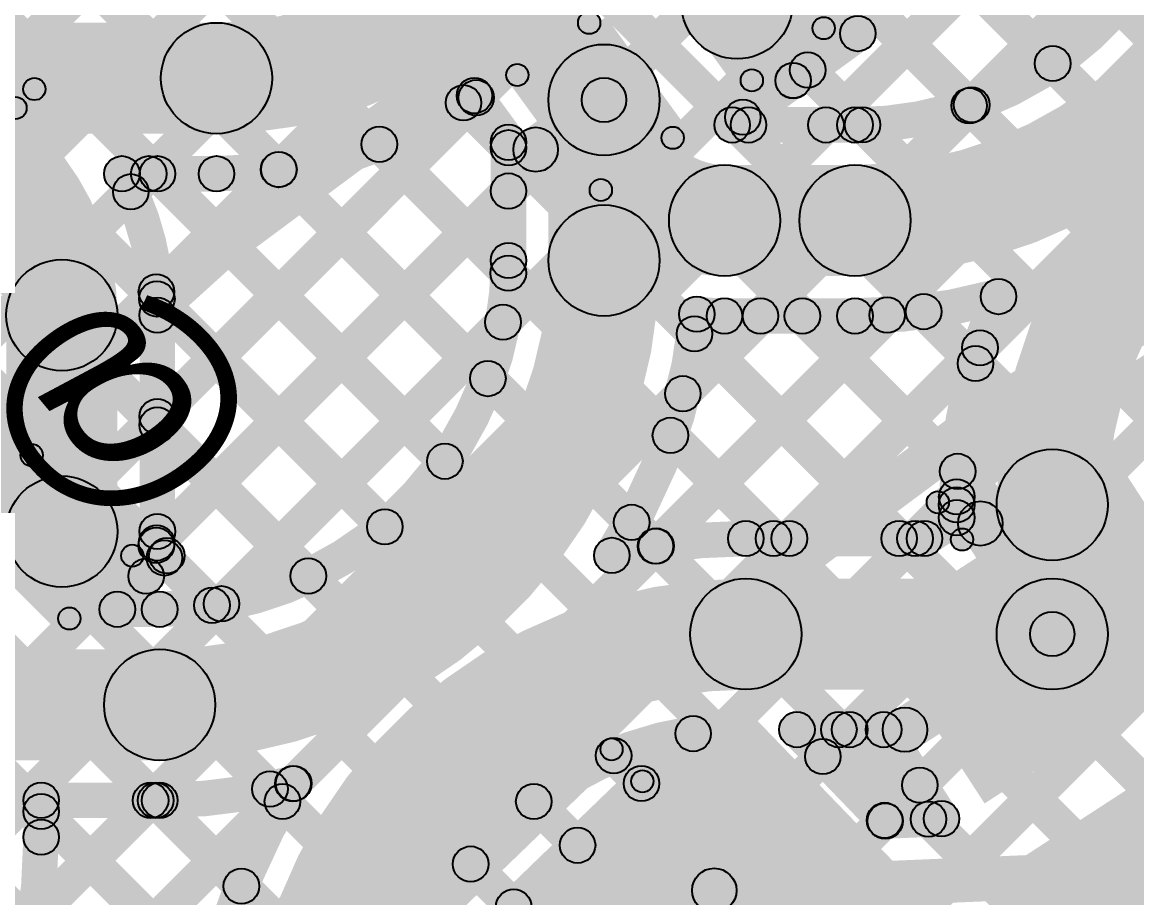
# Model space of a CAD drawing. Header units: millimetres. Extents: x -2.17 to 2.17, y -2.17 to 2.17.
# Drawn here: x -0.8749 to -0.6241, y 0.864 to 1.061 of the extents above; entities that cross this region are included whole.
import ezdxf

# ---------------------------------------------------------------- set-up
doc = ezdxf.new("R2010")
doc.units = ezdxf.units.MM
doc.header["$MEASUREMENT"] = 0
for name, color, linetype in [('BottomLayer', 5, 'Continuous'), ('Mechanical2', 216, 'Continuous'), ('TopLayer', 1, 'Continuous'), ('TopOverlay', 2, 'Continuous'), ('TopPaste', 8, 'Continuous'), ('TopSolder', 216, 'Continuous')]:
    doc.layers.add(name, color=color, linetype=linetype)

# ---------------------------------------------------------------- blocks, each defined once
blk = doc.blocks.new('WS2812B_M____170')
at = {"layer": 'TopOverlay'}
h = blk.add_hatch(color=2, dxfattribs=at)
edge = h.paths.add_edge_path()
edge.add_arc((-0.091, 0.061), 0.0025, 0, 360)
h = blk.add_hatch(color=2, dxfattribs=at)
edge = h.paths.add_edge_path()
edge.add_arc((-0.085, 0.061), 0.0025, 0, 360)
at = {"layer": 'TopSolder'}
blk.add_hatch(color=216, dxfattribs=at).paths.add_polyline_path([(-0.09809, 0.05479), (-0.03104, 0.05479), (-0.03104, 0.00742), (-0.09809, 0.00742)])
at = {"layer": 'TopOverlay', "const_width": 0.005}
blk.add_lwpolyline([(-0.085, 0.061, 1), (-0.091, 0.061, 1)], format="xyb", close=True, dxfattribs=at)
at = {"layer": 'TopOverlay'}
for centre in [(-0.091, 0.061), (-0.085, 0.061)]:
    blk.add_circle(centre, 0.0025, dxfattribs=at)
blk = doc.blocks.new('WS2812B_M____209')
at = {"layer": 'TopLayer'}
for points in [[(0.03504, 0.05079), (0.09409, 0.05079), (0.09409, 0.01142), (0.03504, 0.01142)], [(0.03504, -0.01142), (0.09409, -0.01142), (0.09409, -0.05079), (0.03504, -0.05079)]]:
    blk.add_hatch(color=1, dxfattribs=at).paths.add_polyline_path(points)
at = {"layer": 'TopOverlay'}
h = blk.add_hatch(color=2, dxfattribs=at)
edge = h.paths.add_edge_path()
edge.add_arc((0.07, -0.06), 0.0025, 0, 360)
for points in [[(0.0725, -0.07), (0.0675, -0.07), (0.0675, -0.06), (0.0725, -0.06)], [(0.07, -0.0675), (0.07, -0.0725), (-0.07, -0.0725), (-0.07, -0.0675)]]:
    blk.add_hatch(color=2, dxfattribs=at).paths.add_polyline_path(points)
h = blk.add_hatch(color=2, dxfattribs=at)
edge = h.paths.add_edge_path()
edge.add_arc((0.07, -0.07), 0.0025, 0, 360)
h = blk.add_hatch(color=2, dxfattribs=at)
edge = h.paths.add_edge_path()
edge.add_arc((0.07, -0.07), 0.0025, 0, 360)
at = {"layer": 'TopPaste'}
for points in [[(0.03504, 0.05079), (0.09409, 0.05079), (0.09409, 0.01142), (0.03504, 0.01142)], [(0.03504, -0.01142), (0.09409, -0.01142), (0.09409, -0.05079), (0.03504, -0.05079)]]:
    blk.add_hatch(color=8, dxfattribs=at).paths.add_polyline_path(points)
at = {"layer": 'TopSolder'}
for points in [[(0.03104, 0.05479), (0.09809, 0.05479), (0.09809, 0.00742), (0.03104, 0.00742)], [(0.03104, -0.00742), (0.09809, -0.00742), (0.09809, -0.05479), (0.03104, -0.05479)]]:
    blk.add_hatch(color=216, dxfattribs=at).paths.add_polyline_path(points)
at = {"layer": 'TopOverlay'}
for centre in [(0.07, -0.06), (0.07, -0.07), (0.07, -0.07)]:
    blk.add_circle(centre, 0.0025, dxfattribs=at)
blk = doc.blocks.new('WS2812B_M____210')
at = {"layer": 'TopLayer'}
blk.add_hatch(color=1, dxfattribs=at).paths.add_polyline_path([(-0.09409, -0.01142), (-0.03504, -0.01142), (-0.03504, -0.05079), (-0.09409, -0.05079)])
at = {"layer": 'TopOverlay'}
h = blk.add_hatch(color=2, dxfattribs=at)
edge = h.paths.add_edge_path()
edge.add_arc((-0.07, -0.06), 0.0025, 0, 360)
for points in [[(-0.0675, -0.07), (-0.0725, -0.07), (-0.0725, -0.06), (-0.0675, -0.06)], [(0.07, -0.0675), (0.07, -0.0725), (-0.07, -0.0725), (-0.07, -0.0675)]]:
    blk.add_hatch(color=2, dxfattribs=at).paths.add_polyline_path(points)
h = blk.add_hatch(color=2, dxfattribs=at)
edge = h.paths.add_edge_path()
edge.add_arc((-0.07, -0.07), 0.0025, 0, 360)
h = blk.add_hatch(color=2, dxfattribs=at)
edge = h.paths.add_edge_path()
edge.add_arc((-0.07, -0.07), 0.0025, 0, 360)
at = {"layer": 'TopPaste'}
blk.add_hatch(color=8, dxfattribs=at).paths.add_polyline_path([(-0.09409, -0.01142), (-0.03504, -0.01142), (-0.03504, -0.05079), (-0.09409, -0.05079)])
at = {"layer": 'TopSolder'}
blk.add_hatch(color=216, dxfattribs=at).paths.add_polyline_path([(-0.09809, -0.00742), (-0.03104, -0.00742), (-0.03104, -0.05479), (-0.09809, -0.05479)])
at = {"layer": 'TopOverlay'}
for centre in [(-0.07, -0.06), (-0.07, -0.07), (-0.07, -0.07)]:
    blk.add_circle(centre, 0.0025, dxfattribs=at)
blk = doc.blocks.new('C__0402_345')
at = {"layer": 'TopLayer'}
for points in [[(-0.0275, -0.0125), (-0.0275, 0.0125), (-0.0095, 0.0125), (-0.0095, -0.0125)], [(0.0095, -0.0125), (0.0095, 0.0125), (0.0275, 0.0125), (0.0275, -0.0125)]]:
    blk.add_hatch(color=1, dxfattribs=at).paths.add_polyline_path(points)
at = {"layer": 'TopOverlay'}
h = blk.add_hatch(color=2, dxfattribs=at)
edge = h.paths.add_edge_path()
edge.add_arc((-0.031, 0.016), 0.0025, 0, 360)
h = blk.add_hatch(color=2, dxfattribs=at)
edge = h.paths.add_edge_path()
edge.add_arc((-0.031, 0.016), 0.0025, 0, 360)
for points in [[(-0.031, 0.0135), (-0.031, 0.0185), (-0.011, 0.0185), (-0.011, 0.0135)], [(0.011, 0.0135), (0.011, 0.0185), (0.031, 0.0185), (0.031, 0.0135)], [(-0.0335, 0.016), (-0.0285, 0.016), (-0.0285, -0.016), (-0.0335, -0.016)], [(0.0285, 0.016), (0.0335, 0.016), (0.0335, -0.016), (0.0285, -0.016)], [(-0.031, -0.0185), (-0.031, -0.0135), (-0.011, -0.0135), (-0.011, -0.0185)], [(0.011, -0.0185), (0.011, -0.0135), (0.031, -0.0135), (0.031, -0.0185)]]:
    blk.add_hatch(color=2, dxfattribs=at).paths.add_polyline_path(points)
h = blk.add_hatch(color=2, dxfattribs=at)
edge = h.paths.add_edge_path()
edge.add_arc((-0.011, 0.016), 0.0025, 0, 360)
h = blk.add_hatch(color=2, dxfattribs=at)
edge = h.paths.add_edge_path()
edge.add_arc((0.011, 0.016), 0.0025, 0, 360)
h = blk.add_hatch(color=2, dxfattribs=at)
edge = h.paths.add_edge_path()
edge.add_arc((0.031, 0.016), 0.0025, 0, 360)
h = blk.add_hatch(color=2, dxfattribs=at)
edge = h.paths.add_edge_path()
edge.add_arc((0.031, 0.016), 0.0025, 0, 360)
h = blk.add_hatch(color=2, dxfattribs=at)
edge = h.paths.add_edge_path()
edge.add_arc((-0.031, -0.016), 0.0025, 0, 360)
h = blk.add_hatch(color=2, dxfattribs=at)
edge = h.paths.add_edge_path()
edge.add_arc((-0.031, -0.016), 0.0025, 0, 360)
h = blk.add_hatch(color=2, dxfattribs=at)
edge = h.paths.add_edge_path()
edge.add_arc((-0.011, -0.016), 0.0025, 0, 360)
h = blk.add_hatch(color=2, dxfattribs=at)
edge = h.paths.add_edge_path()
edge.add_arc((0.011, -0.016), 0.0025, 0, 360)
h = blk.add_hatch(color=2, dxfattribs=at)
edge = h.paths.add_edge_path()
edge.add_arc((0.031, -0.016), 0.0025, 0, 360)
h = blk.add_hatch(color=2, dxfattribs=at)
edge = h.paths.add_edge_path()
edge.add_arc((0.031, -0.016), 0.0025, 0, 360)
at = {"layer": 'TopPaste'}
for points in [[(-0.0275, -0.0125), (-0.0275, 0.0125), (-0.0095, 0.0125), (-0.0095, -0.0125)], [(0.0095, -0.0125), (0.0095, 0.0125), (0.0275, 0.0125), (0.0275, -0.0125)]]:
    blk.add_hatch(color=8, dxfattribs=at).paths.add_polyline_path(points)
at = {"layer": 'TopSolder'}
for points in [[(-0.02986, -0.01486), (-0.02986, 0.01486), (-0.00714, 0.01486), (-0.00714, -0.01486)], [(0.00714, -0.01486), (0.00714, 0.01486), (0.02986, 0.01486), (0.02986, -0.01486)]]:
    blk.add_hatch(color=216, dxfattribs=at).paths.add_polyline_path(points)
at = {"layer": 'TopOverlay'}
for centre in [(-0.031, 0.016), (-0.031, 0.016), (-0.011, 0.016), (0.011, 0.016), (0.031, 0.016), (0.031, 0.016), (-0.031, -0.016), (-0.031, -0.016), (-0.011, -0.016), (0.011, -0.016), (0.031, -0.016), (0.031, -0.016)]:
    blk.add_circle(centre, 0.0025, dxfattribs=at)
blk = doc.blocks.new('C__0402_346')
at = {"layer": 'TopLayer'}
for points in [[(-0.0275, -0.0125), (-0.0275, 0.0125), (-0.0095, 0.0125), (-0.0095, -0.0125)], [(0.0095, -0.0125), (0.0095, 0.0125), (0.0275, 0.0125), (0.0275, -0.0125)]]:
    blk.add_hatch(color=1, dxfattribs=at).paths.add_polyline_path(points)
at = {"layer": 'TopOverlay'}
h = blk.add_hatch(color=2, dxfattribs=at)
edge = h.paths.add_edge_path()
edge.add_arc((-0.031, 0.016), 0.0025, 0, 360)
h = blk.add_hatch(color=2, dxfattribs=at)
edge = h.paths.add_edge_path()
edge.add_arc((-0.031, 0.016), 0.0025, 0, 360)
for points in [[(-0.031, 0.0135), (-0.031, 0.0185), (-0.011, 0.0185), (-0.011, 0.0135)], [(0.011, 0.0135), (0.011, 0.0185), (0.031, 0.0185), (0.031, 0.0135)], [(-0.0335, 0.016), (-0.0285, 0.016), (-0.0285, -0.016), (-0.0335, -0.016)], [(0.0285, 0.016), (0.0335, 0.016), (0.0335, -0.016), (0.0285, -0.016)], [(-0.031, -0.0185), (-0.031, -0.0135), (-0.011, -0.0135), (-0.011, -0.0185)], [(0.011, -0.0185), (0.011, -0.0135), (0.031, -0.0135), (0.031, -0.0185)]]:
    blk.add_hatch(color=2, dxfattribs=at).paths.add_polyline_path(points)
h = blk.add_hatch(color=2, dxfattribs=at)
edge = h.paths.add_edge_path()
edge.add_arc((-0.011, 0.016), 0.0025, 0, 360)
h = blk.add_hatch(color=2, dxfattribs=at)
edge = h.paths.add_edge_path()
edge.add_arc((0.011, 0.016), 0.0025, 0, 360)
h = blk.add_hatch(color=2, dxfattribs=at)
edge = h.paths.add_edge_path()
edge.add_arc((0.031, 0.016), 0.0025, 0, 360)
h = blk.add_hatch(color=2, dxfattribs=at)
edge = h.paths.add_edge_path()
edge.add_arc((0.031, 0.016), 0.0025, 0, 360)
h = blk.add_hatch(color=2, dxfattribs=at)
edge = h.paths.add_edge_path()
edge.add_arc((-0.031, -0.016), 0.0025, 0, 360)
h = blk.add_hatch(color=2, dxfattribs=at)
edge = h.paths.add_edge_path()
edge.add_arc((-0.031, -0.016), 0.0025, 0, 360)
h = blk.add_hatch(color=2, dxfattribs=at)
edge = h.paths.add_edge_path()
edge.add_arc((-0.011, -0.016), 0.0025, 0, 360)
h = blk.add_hatch(color=2, dxfattribs=at)
edge = h.paths.add_edge_path()
edge.add_arc((0.011, -0.016), 0.0025, 0, 360)
h = blk.add_hatch(color=2, dxfattribs=at)
edge = h.paths.add_edge_path()
edge.add_arc((0.031, -0.016), 0.0025, 0, 360)
h = blk.add_hatch(color=2, dxfattribs=at)
edge = h.paths.add_edge_path()
edge.add_arc((0.031, -0.016), 0.0025, 0, 360)
at = {"layer": 'TopPaste'}
for points in [[(-0.0275, -0.0125), (-0.0275, 0.0125), (-0.0095, 0.0125), (-0.0095, -0.0125)], [(0.0095, -0.0125), (0.0095, 0.0125), (0.0275, 0.0125), (0.0275, -0.0125)]]:
    blk.add_hatch(color=8, dxfattribs=at).paths.add_polyline_path(points)
at = {"layer": 'TopSolder'}
for points in [[(-0.02986, -0.01486), (-0.02986, 0.01486), (-0.00714, 0.01486), (-0.00714, -0.01486)], [(0.00714, -0.01486), (0.00714, 0.01486), (0.02986, 0.01486), (0.02986, -0.01486)]]:
    blk.add_hatch(color=216, dxfattribs=at).paths.add_polyline_path(points)
at = {"layer": 'TopOverlay'}
for centre in [(-0.031, 0.016), (-0.031, 0.016), (-0.011, 0.016), (0.011, 0.016), (0.031, 0.016), (0.031, 0.016), (-0.031, -0.016), (-0.031, -0.016), (-0.011, -0.016), (0.011, -0.016), (0.031, -0.016), (0.031, -0.016)]:
    blk.add_circle(centre, 0.0025, dxfattribs=at)

msp = doc.modelspace()

# ---------------------------------------------------------------- hatches: boundary and pattern name
at = {"layer": 'BottomLayer'}
for points in [[(-1.46248, 0.29206), (-1.46813, 0.29772), (-0.13579, 1.63006), (-0.13014, 1.6244)], [(-1.43419, 0.29206), (-1.43985, 0.29772), (-0.13579, 1.60177), (-0.13014, 1.59612)], [(-1.27751, 1.59571), (-1.27186, 1.60136), (-0.20667, 0.53618), (-0.21233, 0.53052)], [(-1.29351, 1.58342), (-1.28786, 1.58908), (-0.20667, 0.50789), (-0.21233, 0.50224)], [(-1.30951, 1.57114), (-1.30386, 1.57679), (-0.20667, 0.47961), (-0.21233, 0.47395)], [(-1.40591, 0.29206), (-1.41156, 0.29772), (-0.13579, 1.57349), (-0.13014, 1.56783)], [(-1.32551, 1.55885), (-1.31985, 1.56451), (-0.09317, 0.33782), (-0.09883, 0.33217)], [(-1.34151, 1.54657), (-1.33585, 1.55222), (-0.34896, 0.56533), (-0.35462, 0.55967)], [(-1.37762, 0.29206), (-1.38328, 0.29772), (-0.13579, 1.5452), (-0.13014, 1.53955)], [(-1.35607, 1.53284), (-1.35042, 1.5385), (-0.37724, 0.56533), (-0.3829, 0.55967)], [(-1.37022, 1.5187), (-1.36456, 1.52436), (-0.40553, 0.56533), (-0.41119, 0.55967)], [(-1.34934, 0.29206), (-1.355, 0.29772), (-0.13777, 1.51494), (-0.13211, 1.50929)], [(-1.38436, 1.50456), (-1.3787, 1.51022), (-0.43381, 0.56533), (-0.43947, 0.55967)], [(-1.3985, 1.49042), (-1.39284, 1.49607), (-0.4621, 0.56533), (-0.46775, 0.55967)], [(-1.32105, 0.29206), (-1.32671, 0.29772), (-0.13526, 1.48917), (-0.1296, 1.48351)], [(-1.26449, 0.29206), (-1.27014, 0.29772), (-0.08514, 1.48272), (-0.07949, 1.47706)], [(-1.2362, 0.29206), (-1.24186, 0.29772), (-0.05686, 1.48272), (-0.0512, 1.47706)], [(-1.20792, 0.29206), (-1.21357, 0.29772), (-0.02857, 1.48272), (-0.02292, 1.47706)], [(-1.41264, 1.47627), (-1.40699, 1.48193), (-0.49038, 0.56533), (-0.49604, 0.55967)], [(-1.29277, 0.29206), (-1.29843, 0.29772), (-0.11753, 1.47861), (-0.11188, 1.47295)], [(-1.42678, 1.46213), (-1.42113, 1.46779), (-0.51867, 0.56533), (-0.52432, 0.55967)], [(-1.44092, 1.44799), (-1.43527, 1.45365), (-0.54695, 0.56533), (-0.5526, 0.55967)], [(-1.45507, 1.43385), (-1.44941, 1.43951), (-0.57372, 0.56382), (-0.57938, 0.55816)], [(-1.63218, 0.29206), (-1.63784, 0.29772), (-0.70733, 1.22823), (-0.70167, 1.22257)], [(-1.6039, 0.29206), (-1.60955, 0.29772), (-0.70733, 1.19994), (-0.70167, 1.19429)], [(-1.57561, 0.29206), (-1.58127, 0.29772), (-0.70733, 1.17166), (-0.70167, 1.166)], [(-1.54733, 0.29206), (-1.55299, 0.29772), (-0.70733, 1.14337), (-0.70167, 1.13772)], [(-0.66834, 1.09967), (-0.66268, 1.10533), (-0.19707, 0.63972), (-0.20273, 0.63406)], [(-0.68038, 1.08342), (-0.67472, 1.08908), (-0.20604, 0.6204), (-0.2117, 0.61474)], [(-1.51904, 0.29206), (-1.5247, 0.29772), (-0.73626, 1.08616), (-0.73061, 1.0805)], [(-0.69887, 1.07363), (-0.69321, 1.07928), (-0.20667, 0.59275), (-0.21233, 0.58709)], [(-0.72472, 1.0712), (-0.71906, 1.07685), (-0.20667, 0.56446), (-0.21233, 0.5588)], [(-1.49076, 0.29206), (-1.49642, 0.29772), (-0.71841, 1.07573), (-0.71275, 1.07007)]]:
    msp.add_hatch(color=5, dxfattribs=at).paths.add_polyline_path(points)
at = {"layer": 'TopLayer'}
for points in [[(-0.69119, 1.03506), (-0.69685, 1.04072), (-0.61181, 1.12575), (-0.60616, 1.1201)], [(-0.69536, 1.09841), (-0.6897, 1.10406), (-0.64018, 1.05453), (-0.64583, 1.04888)], [(-0.65838, 1.03959), (-0.66404, 1.04525), (-0.61634, 1.09294), (-0.61068, 1.08728)], [(-0.69536, 1.07012), (-0.6897, 1.07578), (-0.65897, 1.04504), (-0.66462, 1.03938)], [(-0.69577, 1.06394), (-0.6893, 1.06865), (-0.6836, 1.0608), (-0.69007, 1.0561)], [(-0.69904, 1.04464), (-0.70374, 1.05111), (-0.68918, 1.06169), (-0.68448, 1.05521)], [(-0.91201, 1.0359), (-0.91201, 1.0609), (-0.83119, 1.0609), (-0.83119, 1.0359)], [(-0.71037, 1.0364), (-0.71507, 1.04288), (-0.70376, 1.0511), (-0.69905, 1.04463)], [(-0.70095, 1.04742), (-0.69529, 1.05308), (-0.68295, 1.04074), (-0.6886, 1.03508)], [(-0.84167, 0.96943), (-0.84733, 0.97509), (-0.77558, 1.04684), (-0.76993, 1.04118)], [(-0.77634, 1.04214), (-0.76987, 1.04684), (-0.76223, 1.03633), (-0.7687, 1.03163)], [(-0.7564, 1.0283), (-0.76228, 1.03639), (-0.74691, 1.04756), (-0.74103, 1.03947)], [(-0.77843, 1.04005), (-0.77277, 1.04571), (-0.76264, 1.03558), (-0.7683, 1.02992)], [(-0.73147, 1.00739), (-0.75647, 1.00739), (-0.75647, 1.04352), (-0.73147, 1.04352)], [(-0.71513, 1.03389), (-0.71513, 1.04189), (-0.71145, 1.04189), (-0.71145, 1.03389)], [(-0.71145, 1.03389), (-0.71145, 1.04189), (-0.68748, 1.04189), (-0.68748, 1.03389)], [(-0.79736, 1.0307), (-0.79171, 1.03636), (-0.76269, 1.00734), (-0.76835, 1.00169)], [(-0.76147, 1.00739), (-0.76947, 1.00739), (-0.76947, 1.03398), (-0.76147, 1.03398)], [(-0.85247, 1.0229), (-0.85247, 1.0309), (-0.83119, 1.0309), (-0.83119, 1.0229)], [(-0.84765, 1.02002), (-0.85331, 1.02568), (-0.84926, 1.02973), (-0.8436, 1.02408)], [(-0.84188, 0.99751), (-0.84753, 1.00317), (-0.82003, 1.03067), (-0.81438, 1.02501)], [(-0.84731, 1.02408), (-0.84165, 1.02973), (-0.77695, 0.96503), (-0.7826, 0.95937)], [(-0.81997, 1.02502), (-0.81431, 1.03068), (-0.76727, 0.98364), (-0.77293, 0.97799)], [(-0.71684, 1.00389), (-0.71684, 1.02889), (-0.68748, 1.02889), (-0.68748, 1.00389)], [(-0.84183, 0.941), (-0.84748, 0.94665), (-0.7683, 1.02584), (-0.76264, 1.02018)], [(-0.84743, 0.99591), (-0.84177, 1.00157), (-0.79046, 0.95026), (-0.79612, 0.94461)], [(-0.71684, 0.99089), (-0.71684, 0.99889), (-0.68748, 0.99889), (-0.68748, 0.99089)], [(-0.67486, 0.99305), (-0.6692, 0.99871), (-0.65752, 0.98703), (-0.66318, 0.98137)], [(-0.82723, 0.9273), (-0.83289, 0.93296), (-0.76954, 0.99631), (-0.76388, 0.99066)], [(-0.72939, 0.94029), (-0.73505, 0.94595), (-0.68306, 0.99793), (-0.67741, 0.99228)], [(-0.7234, 0.97457), (-0.72905, 0.98023), (-0.71156, 0.99772), (-0.70591, 0.99206)], [(-0.70215, 0.99206), (-0.6965, 0.99772), (-0.66153, 0.96275), (-0.66718, 0.95709)], [(-0.8535, 0.94639), (-0.8785, 0.94639), (-0.8785, 0.99508), (-0.8535, 0.99508)], [(-0.8405, 0.94639), (-0.8485, 0.94639), (-0.8485, 0.99508), (-0.8405, 0.99508)], [(-0.72642, 0.98805), (-0.72077, 0.9937), (-0.6747, 0.94764), (-0.68036, 0.94198)], [(-0.69942, 0.94198), (-0.70508, 0.94764), (-0.66217, 0.99054), (-0.65651, 0.98489)], [(-0.84733, 0.96753), (-0.84167, 0.97319), (-0.80769, 0.9392), (-0.81334, 0.93355)], [(-0.73185, 0.96519), (-0.72619, 0.97085), (-0.70298, 0.94764), (-0.70864, 0.94198)], [(-0.67114, 0.94198), (-0.67679, 0.94764), (-0.66741, 0.95702), (-0.66175, 0.95137)], [(-0.74056, 0.94561), (-0.7349, 0.95127), (-0.72956, 0.94592), (-0.73521, 0.94027)], [(-0.66965, 0.94145), (-0.67401, 0.94816), (-0.66677, 0.95287), (-0.66241, 0.94616)], [(-0.66345, 0.94548), (-0.65506, 0.95093), (-0.6389, 0.92603), (-0.64728, 0.92059)], [(-0.63059, 0.92331), (-0.65559, 0.92331), (-0.65559, 0.95239), (-0.63059, 0.95239)], [(-0.71205, 0.94081), (-0.71205, 0.94881), (-0.67183, 0.94881), (-0.67183, 0.94081)], [(-0.64037, 0.91912), (-0.64581, 0.9275), (-0.61266, 0.94903), (-0.60722, 0.94064)], [(-0.84755, 0.94046), (-0.8419, 0.94612), (-0.83955, 0.94378), (-0.84521, 0.93812)], [(-0.84417, 0.9335), (-0.84983, 0.93916), (-0.84521, 0.94378), (-0.83955, 0.93812)], [(-0.84571, 0.93762), (-0.84005, 0.94328), (-0.82937, 0.9326), (-0.83503, 0.92695)], [(-0.71205, 0.91081), (-0.71205, 0.93581), (-0.64309, 0.93581), (-0.64309, 0.91081)], [(-0.85351, 0.92489), (-0.85351, 0.93289), (-0.84397, 0.93289), (-0.84397, 0.92489)], [(-0.67352, 0.89759), (-0.67896, 0.90597), (-0.64581, 0.9275), (-0.64037, 0.91912)], [(-0.89216, 0.89489), (-0.89216, 0.91989), (-0.84397, 0.91989), (-0.84397, 0.89489)], [(-0.70055, 0.89781), (-0.70055, 0.90581), (-0.68103, 0.90581), (-0.68103, 0.89781)], [(-0.76402, 0.85661), (-0.76958, 0.86236), (-0.72668, 0.90379), (-0.72113, 0.89803)], [(-0.70343, 0.89903), (-0.69767, 0.90459), (-0.67781, 0.88402), (-0.68357, 0.87846)], [(-0.69189, 0.89294), (-0.69755, 0.8986), (-0.69151, 0.90464), (-0.68585, 0.89898)], [(-0.69393, 0.89898), (-0.68827, 0.90464), (-0.66811, 0.88448), (-0.67376, 0.87882)], [(-0.68438, 0.89963), (-0.67767, 0.90399), (-0.66466, 0.88395), (-0.67137, 0.87959)], [(-0.74464, 0.89312), (-0.73898, 0.89878), (-0.73271, 0.89251), (-0.73836, 0.88685)], [(-0.88436, 0.81361), (-0.89002, 0.81926), (-0.8168, 0.89248), (-0.81115, 0.88682)], [(-0.82199, 0.88562), (-0.81633, 0.89128), (-0.81352, 0.88846), (-0.81917, 0.88281)], [(-0.678, 0.87855), (-0.68365, 0.88421), (-0.67573, 0.89213), (-0.67008, 0.88647)], [(-0.86912, 0.85713), (-0.87478, 0.86278), (-0.84885, 0.88872), (-0.84319, 0.88306)], [(-0.87066, 0.88189), (-0.87066, 0.88989), (-0.84397, 0.88989), (-0.84397, 0.88189)], [(-0.84771, 0.88306), (-0.84206, 0.88872), (-0.82275, 0.86942), (-0.82841, 0.86376)], [(-0.7626, 0.88281), (-0.75695, 0.88846), (-0.7471, 0.87861), (-0.75275, 0.87295)], [(-0.86666, 0.87761), (-0.87466, 0.87761), (-0.87466, 0.88589), (-0.86666, 0.88589)], [(-0.87349, 0.88056), (-0.86783, 0.88621), (-0.82887, 0.84725), (-0.83453, 0.8416)], [(-0.68052, 0.87724), (-0.68086, 0.88524), (-0.66818, 0.88577), (-0.66785, 0.87777)], [(-0.77681, 0.86872), (-0.77115, 0.87438), (-0.76148, 0.86472), (-0.76714, 0.85906)], [(-0.71895, 0.86062), (-0.71937, 0.87061), (-0.61142, 0.87513), (-0.611, 0.86514)]]:
    msp.add_hatch(color=1, dxfattribs=at).paths.add_polyline_path(points)
h = msp.add_hatch(color=1, dxfattribs=at)
edge = h.paths.add_edge_path()
edge.add_arc((-0.71403, 1.06526), 0.0125, 0, 360)
h = msp.add_hatch(color=1, dxfattribs=at)
edge = h.paths.add_edge_path()
edge.add_arc((-0.68683, 1.05845), 0.004, 0, 360)
h = msp.add_hatch(color=1, dxfattribs=at)
edge = h.paths.add_edge_path()
edge.add_arc((-0.68683, 1.05845), 0.004, 0, 360)
h = msp.add_hatch(color=1, dxfattribs=at)
edge = h.paths.add_edge_path()
edge.add_arc((-0.83119, 1.0484), 0.0125, 0, 360)
h = msp.add_hatch(color=1, dxfattribs=at)
edge = h.paths.add_edge_path()
edge.add_arc((-0.83119, 1.0484), 0.0125, 0, 360)
h = msp.add_hatch(color=1, dxfattribs=at)
edge = h.paths.add_edge_path()
edge.add_arc((-0.74397, 1.04352), 0.0125, 0, 360)
h = msp.add_hatch(color=1, dxfattribs=at)
edge = h.paths.add_edge_path()
edge.add_arc((-0.74397, 1.04352), 0.0125, 0, 360)
h = msp.add_hatch(color=1, dxfattribs=at)
edge = h.paths.add_edge_path()
edge.add_arc((-0.69812, 1.05025), 0.004, 0, 360)
h = msp.add_hatch(color=1, dxfattribs=at)
edge = h.paths.add_edge_path()
edge.add_arc((-0.643, 1.05171), 0.004, 0, 360)
h = msp.add_hatch(color=1, dxfattribs=at)
edge = h.paths.add_edge_path()
edge.add_arc((-0.7014, 1.04786), 0.004, 0, 360)
h = msp.add_hatch(color=1, dxfattribs=at)
edge = h.paths.add_edge_path()
edge.add_arc((-0.70139, 1.04788), 0.004, 0, 360)
h = msp.add_hatch(color=1, dxfattribs=at)
edge = h.paths.add_edge_path()
edge.add_arc((-0.77311, 1.04449), 0.004, 0, 360)
h = msp.add_hatch(color=1, dxfattribs=at)
edge = h.paths.add_edge_path()
edge.add_arc((-0.77311, 1.04449), 0.004, 0, 360)
h = msp.add_hatch(color=1, dxfattribs=at)
edge = h.paths.add_edge_path()
edge.add_arc((-0.74397, 1.04352), 0.005, 0, 360)
h = msp.add_hatch(color=1, dxfattribs=at)
edge = h.paths.add_edge_path()
edge.add_arc((-0.7756, 1.04288), 0.004, 0, 360)
h = msp.add_hatch(color=1, dxfattribs=at)
edge = h.paths.add_edge_path()
edge.add_arc((-0.77275, 1.04401), 0.004, 0, 360)
h = msp.add_hatch(color=1, dxfattribs=at)
edge = h.paths.add_edge_path()
edge.add_arc((-0.66179, 1.04221), 0.004, 0, 360)
h = msp.add_hatch(color=1, dxfattribs=at)
edge = h.paths.add_edge_path()
edge.add_arc((-0.66121, 1.04242), 0.004, 0, 360)
h = msp.add_hatch(color=1, dxfattribs=at)
edge = h.paths.add_edge_path()
edge.add_arc((-0.71272, 1.03964), 0.004, 0, 360)
h = msp.add_hatch(color=1, dxfattribs=at)
edge = h.paths.add_edge_path()
edge.add_arc((-0.71513, 1.03789), 0.004, 0, 360)
h = msp.add_hatch(color=1, dxfattribs=at)
edge = h.paths.add_edge_path()
edge.add_arc((-0.71145, 1.03789), 0.004, 0, 360)
h = msp.add_hatch(color=1, dxfattribs=at)
edge = h.paths.add_edge_path()
edge.add_arc((-0.71145, 1.03789), 0.004, 0, 360)
h = msp.add_hatch(color=1, dxfattribs=at)
edge = h.paths.add_edge_path()
edge.add_arc((-0.69402, 1.03789), 0.004, 0, 360)
h = msp.add_hatch(color=1, dxfattribs=at)
edge = h.paths.add_edge_path()
edge.add_arc((-0.68748, 1.03789), 0.004, 0, 360)
h = msp.add_hatch(color=1, dxfattribs=at)
edge = h.paths.add_edge_path()
edge.add_arc((-0.68748, 1.03789), 0.004, 0, 360)
h = msp.add_hatch(color=1, dxfattribs=at)
edge = h.paths.add_edge_path()
edge.add_arc((-0.68578, 1.03791), 0.004, 0, 360)
h = msp.add_hatch(color=1, dxfattribs=at)
edge = h.paths.add_edge_path()
edge.add_arc((-0.79453, 1.03353), 0.004, 0, 360)
h = msp.add_hatch(color=1, dxfattribs=at)
edge = h.paths.add_edge_path()
edge.add_arc((-0.76547, 1.03398), 0.004, 0, 360)
h = msp.add_hatch(color=1, dxfattribs=at)
edge = h.paths.add_edge_path()
edge.add_arc((-0.76547, 1.03398), 0.004, 0, 360)
h = msp.add_hatch(color=1, dxfattribs=at)
edge = h.paths.add_edge_path()
edge.add_arc((-0.76547, 1.03275), 0.004, 0, 360)
h = msp.add_hatch(color=1, dxfattribs=at)
edge = h.paths.add_edge_path()
edge.add_arc((-0.75934, 1.03235), 0.005, 0, 360)
h = msp.add_hatch(color=1, dxfattribs=at)
edge = h.paths.add_edge_path()
edge.add_arc((-0.85247, 1.0269), 0.004, 0, 360)
h = msp.add_hatch(color=1, dxfattribs=at)
edge = h.paths.add_edge_path()
edge.add_arc((-0.85247, 1.0269), 0.004, 0, 360)
h = msp.add_hatch(color=1, dxfattribs=at)
edge = h.paths.add_edge_path()
edge.add_arc((-0.84643, 1.0269), 0.004, 0, 360)
h = msp.add_hatch(color=1, dxfattribs=at)
edge = h.paths.add_edge_path()
edge.add_arc((-0.84448, 1.0269), 0.004, 0, 360)
h = msp.add_hatch(color=1, dxfattribs=at)
edge = h.paths.add_edge_path()
edge.add_arc((-0.83119, 1.0269), 0.004, 0, 360)
h = msp.add_hatch(color=1, dxfattribs=at)
edge = h.paths.add_edge_path()
edge.add_arc((-0.83119, 1.0269), 0.004, 0, 360)
h = msp.add_hatch(color=1, dxfattribs=at)
edge = h.paths.add_edge_path()
edge.add_arc((-0.8172, 1.02784), 0.004, 0, 360)
h = msp.add_hatch(color=1, dxfattribs=at)
edge = h.paths.add_edge_path()
edge.add_arc((-0.81714, 1.02785), 0.004, 0, 360)
h = msp.add_hatch(color=1, dxfattribs=at)
edge = h.paths.add_edge_path()
edge.add_arc((-0.71684, 1.01639), 0.0125, 0, 360)
h = msp.add_hatch(color=1, dxfattribs=at)
edge = h.paths.add_edge_path()
edge.add_arc((-0.71684, 1.01639), 0.0125, 0, 360)
h = msp.add_hatch(color=1, dxfattribs=at)
edge = h.paths.add_edge_path()
edge.add_arc((-0.68748, 1.01639), 0.0125, 0, 360)
h = msp.add_hatch(color=1, dxfattribs=at)
edge = h.paths.add_edge_path()
edge.add_arc((-0.68748, 1.01639), 0.0125, 0, 360)
h = msp.add_hatch(color=1, dxfattribs=at)
edge = h.paths.add_edge_path()
edge.add_arc((-0.85048, 1.02285), 0.004, 0, 360)
h = msp.add_hatch(color=1, dxfattribs=at)
edge = h.paths.add_edge_path()
edge.add_arc((-0.76547, 1.02301), 0.004, 0, 360)
h = msp.add_hatch(color=1, dxfattribs=at)
edge = h.paths.add_edge_path()
edge.add_arc((-0.74397, 1.00739), 0.0125, 0, 360)
h = msp.add_hatch(color=1, dxfattribs=at)
edge = h.paths.add_edge_path()
edge.add_arc((-0.74397, 1.00739), 0.0125, 0, 360)
h = msp.add_hatch(color=1, dxfattribs=at)
edge = h.paths.add_edge_path()
edge.add_arc((-0.76547, 1.00739), 0.004, 0, 360)
h = msp.add_hatch(color=1, dxfattribs=at)
edge = h.paths.add_edge_path()
edge.add_arc((-0.76547, 1.00739), 0.004, 0, 360)
h = msp.add_hatch(color=1, dxfattribs=at)
edge = h.paths.add_edge_path()
edge.add_arc((-0.76552, 1.00452), 0.004, 0, 360)
h = msp.add_hatch(color=1, dxfattribs=at)
edge = h.paths.add_edge_path()
edge.add_arc((-0.866, 0.99508), 0.0125, 0, 360)
h = msp.add_hatch(color=1, dxfattribs=at)
edge = h.paths.add_edge_path()
edge.add_arc((-0.866, 0.99508), 0.0125, 0, 360)
h = msp.add_hatch(color=1, dxfattribs=at)
edge = h.paths.add_edge_path()
edge.add_arc((-0.84471, 1.00034), 0.004, 0, 360)
h = msp.add_hatch(color=1, dxfattribs=at)
edge = h.paths.add_edge_path()
edge.add_arc((-0.8446, 0.99874), 0.004, 0, 360)
h = msp.add_hatch(color=1, dxfattribs=at)
edge = h.paths.add_edge_path()
edge.add_arc((-0.65519, 0.99926), 0.004, 0, 360)
h = msp.add_hatch(color=1, dxfattribs=at)
edge = h.paths.add_edge_path()
edge.add_arc((-0.65519, 0.99926), 0.004, 0, 360)
h = msp.add_hatch(color=1, dxfattribs=at)
edge = h.paths.add_edge_path()
edge.add_arc((-0.8445, 0.99508), 0.004, 0, 360)
h = msp.add_hatch(color=1, dxfattribs=at)
edge = h.paths.add_edge_path()
edge.add_arc((-0.8445, 0.99508), 0.004, 0, 360)
h = msp.add_hatch(color=1, dxfattribs=at)
edge = h.paths.add_edge_path()
edge.add_arc((-0.72307, 0.99529), 0.004, 0, 360)
h = msp.add_hatch(color=1, dxfattribs=at)
edge = h.paths.add_edge_path()
edge.add_arc((-0.72307, 0.99529), 0.004, 0, 360)
h = msp.add_hatch(color=1, dxfattribs=at)
edge = h.paths.add_edge_path()
edge.add_arc((-0.71684, 0.99489), 0.004, 0, 360)
h = msp.add_hatch(color=1, dxfattribs=at)
edge = h.paths.add_edge_path()
edge.add_arc((-0.71684, 0.99489), 0.004, 0, 360)
h = msp.add_hatch(color=1, dxfattribs=at)
edge = h.paths.add_edge_path()
edge.add_arc((-0.70874, 0.99489), 0.004, 0, 360)
h = msp.add_hatch(color=1, dxfattribs=at)
edge = h.paths.add_edge_path()
edge.add_arc((-0.69932, 0.99489), 0.004, 0, 360)
h = msp.add_hatch(color=1, dxfattribs=at)
edge = h.paths.add_edge_path()
edge.add_arc((-0.68748, 0.99489), 0.004, 0, 360)
h = msp.add_hatch(color=1, dxfattribs=at)
edge = h.paths.add_edge_path()
edge.add_arc((-0.68748, 0.99489), 0.004, 0, 360)
h = msp.add_hatch(color=1, dxfattribs=at)
edge = h.paths.add_edge_path()
edge.add_arc((-0.68023, 0.99511), 0.004, 0, 360)
h = msp.add_hatch(color=1, dxfattribs=at)
edge = h.paths.add_edge_path()
edge.add_arc((-0.67203, 0.99588), 0.004, 0, 360)
h = msp.add_hatch(color=1, dxfattribs=at)
edge = h.paths.add_edge_path()
edge.add_arc((-0.76671, 0.99349), 0.004, 0, 360)
h = msp.add_hatch(color=1, dxfattribs=at)
edge = h.paths.add_edge_path()
edge.add_arc((-0.72359, 0.99087), 0.004, 0, 360)
h = msp.add_hatch(color=1, dxfattribs=at)
edge = h.paths.add_edge_path()
edge.add_arc((-0.65934, 0.98772), 0.004, 0, 360)
h = msp.add_hatch(color=1, dxfattribs=at)
edge = h.paths.add_edge_path()
edge.add_arc((-0.66035, 0.9842), 0.004, 0, 360)
h = msp.add_hatch(color=1, dxfattribs=at)
edge = h.paths.add_edge_path()
edge.add_arc((-0.7701, 0.98081), 0.004, 0, 360)
h = msp.add_hatch(color=1, dxfattribs=at)
edge = h.paths.add_edge_path()
edge.add_arc((-0.72623, 0.9774), 0.004, 0, 360)
h = msp.add_hatch(color=1, dxfattribs=at)
edge = h.paths.add_edge_path()
edge.add_arc((-0.8445, 0.97226), 0.004, 0, 360)
h = msp.add_hatch(color=1, dxfattribs=at)
edge = h.paths.add_edge_path()
edge.add_arc((-0.8445, 0.97036), 0.004, 0, 360)
h = msp.add_hatch(color=1, dxfattribs=at)
edge = h.paths.add_edge_path()
edge.add_arc((-0.72902, 0.96802), 0.004, 0, 360)
h = msp.add_hatch(color=1, dxfattribs=at)
edge = h.paths.add_edge_path()
edge.add_arc((-0.77978, 0.9622), 0.004, 0, 360)
h = msp.add_hatch(color=1, dxfattribs=at)
edge = h.paths.add_edge_path()
edge.add_arc((-0.66436, 0.95992), 0.004, 0, 360)
h = msp.add_hatch(color=1, dxfattribs=at)
edge = h.paths.add_edge_path()
edge.add_arc((-0.64309, 0.95239), 0.0125, 0, 360)
h = msp.add_hatch(color=1, dxfattribs=at)
edge = h.paths.add_edge_path()
edge.add_arc((-0.64309, 0.95239), 0.0125, 0, 360)
h = msp.add_hatch(color=1, dxfattribs=at)
edge = h.paths.add_edge_path()
edge.add_arc((-0.866, 0.94639), 0.0125, 0, 360)
h = msp.add_hatch(color=1, dxfattribs=at)
edge = h.paths.add_edge_path()
edge.add_arc((-0.66458, 0.9542), 0.004, 0, 360)
h = msp.add_hatch(color=1, dxfattribs=at)
edge = h.paths.add_edge_path()
edge.add_arc((-0.66459, 0.95239), 0.004, 0, 360)
h = msp.add_hatch(color=1, dxfattribs=at)
edge = h.paths.add_edge_path()
edge.add_arc((-0.66459, 0.94951), 0.004, 0, 360)
h = msp.add_hatch(color=1, dxfattribs=at)
edge = h.paths.add_edge_path()
edge.add_arc((-0.65926, 0.9482), 0.005, 0, 360)
h = msp.add_hatch(color=1, dxfattribs=at)
edge = h.paths.add_edge_path()
edge.add_arc((-0.79329, 0.94744), 0.004, 0, 360)
h = msp.add_hatch(color=1, dxfattribs=at)
edge = h.paths.add_edge_path()
edge.add_arc((-0.73773, 0.94844), 0.004, 0, 360)
h = msp.add_hatch(color=1, dxfattribs=at)
edge = h.paths.add_edge_path()
edge.add_arc((-0.8445, 0.94639), 0.004, 0, 360)
h = msp.add_hatch(color=1, dxfattribs=at)
edge = h.paths.add_edge_path()
edge.add_arc((-0.8445, 0.94639), 0.004, 0, 360)
h = msp.add_hatch(color=1, dxfattribs=at)
edge = h.paths.add_edge_path()
edge.add_arc((-0.71205, 0.94481), 0.004, 0, 360)
h = msp.add_hatch(color=1, dxfattribs=at)
edge = h.paths.add_edge_path()
edge.add_arc((-0.71205, 0.94481), 0.004, 0, 360)
h = msp.add_hatch(color=1, dxfattribs=at)
edge = h.paths.add_edge_path()
edge.add_arc((-0.70581, 0.94481), 0.004, 0, 360)
h = msp.add_hatch(color=1, dxfattribs=at)
edge = h.paths.add_edge_path()
edge.add_arc((-0.70225, 0.94481), 0.004, 0, 360)
h = msp.add_hatch(color=1, dxfattribs=at)
edge = h.paths.add_edge_path()
edge.add_arc((-0.67753, 0.94481), 0.004, 0, 360)
h = msp.add_hatch(color=1, dxfattribs=at)
edge = h.paths.add_edge_path()
edge.add_arc((-0.67396, 0.94481), 0.004, 0, 360)
h = msp.add_hatch(color=1, dxfattribs=at)
edge = h.paths.add_edge_path()
edge.add_arc((-0.67183, 0.94481), 0.004, 0, 360)
h = msp.add_hatch(color=1, dxfattribs=at)
edge = h.paths.add_edge_path()
edge.add_arc((-0.67183, 0.94481), 0.004, 0, 360)
h = msp.add_hatch(color=1, dxfattribs=at)
edge = h.paths.add_edge_path()
edge.add_arc((-0.84472, 0.94329), 0.004, 0, 360)
h = msp.add_hatch(color=1, dxfattribs=at)
edge = h.paths.add_edge_path()
edge.add_arc((-0.84472, 0.94329), 0.004, 0, 360)
h = msp.add_hatch(color=1, dxfattribs=at)
edge = h.paths.add_edge_path()
edge.add_arc((-0.84472, 0.94329), 0.004, 0, 360)
h = msp.add_hatch(color=1, dxfattribs=at)
edge = h.paths.add_edge_path()
edge.add_arc((-0.84465, 0.94382), 0.004, 0, 360)
h = msp.add_hatch(color=1, dxfattribs=at)
edge = h.paths.add_edge_path()
edge.add_arc((-0.73238, 0.9431), 0.004, 0, 360)
h = msp.add_hatch(color=1, dxfattribs=at)
edge = h.paths.add_edge_path()
edge.add_arc((-0.73222, 0.94312), 0.004, 0, 360)
h = msp.add_hatch(color=1, dxfattribs=at)
edge = h.paths.add_edge_path()
edge.add_arc((-0.84288, 0.94045), 0.004, 0, 360)
h = msp.add_hatch(color=1, dxfattribs=at)
edge = h.paths.add_edge_path()
edge.add_arc((-0.84238, 0.94095), 0.004, 0, 360)
h = msp.add_hatch(color=1, dxfattribs=at)
edge = h.paths.add_edge_path()
edge.add_arc((-0.84238, 0.94095), 0.004, 0, 360)
h = msp.add_hatch(color=1, dxfattribs=at)
edge = h.paths.add_edge_path()
edge.add_arc((-0.7422, 0.94101), 0.004, 0, 360)
h = msp.add_hatch(color=1, dxfattribs=at)
edge = h.paths.add_edge_path()
edge.add_arc((-0.7422, 0.94101), 0.004, 0, 360)
h = msp.add_hatch(color=1, dxfattribs=at)
edge = h.paths.add_edge_path()
edge.add_arc((-0.847, 0.93633), 0.004, 0, 360)
h = msp.add_hatch(color=1, dxfattribs=at)
edge = h.paths.add_edge_path()
edge.add_arc((-0.847, 0.93633), 0.004, 0, 360)
h = msp.add_hatch(color=1, dxfattribs=at)
edge = h.paths.add_edge_path()
edge.add_arc((-0.847, 0.93633), 0.004, 0, 360)
h = msp.add_hatch(color=1, dxfattribs=at)
edge = h.paths.add_edge_path()
edge.add_arc((-0.81052, 0.93637), 0.004, 0, 360)
h = msp.add_hatch(color=1, dxfattribs=at)
edge = h.paths.add_edge_path()
edge.add_arc((-0.71205, 0.92331), 0.0125, 0, 360)
h = msp.add_hatch(color=1, dxfattribs=at)
edge = h.paths.add_edge_path()
edge.add_arc((-0.71205, 0.92331), 0.0125, 0, 360)
h = msp.add_hatch(color=1, dxfattribs=at)
edge = h.paths.add_edge_path()
edge.add_arc((-0.64309, 0.92331), 0.0125, 0, 360)
h = msp.add_hatch(color=1, dxfattribs=at)
edge = h.paths.add_edge_path()
edge.add_arc((-0.64309, 0.92331), 0.0125, 0, 360)
h = msp.add_hatch(color=1, dxfattribs=at)
edge = h.paths.add_edge_path()
edge.add_arc((-0.8322, 0.92978), 0.004, 0, 360)
h = msp.add_hatch(color=1, dxfattribs=at)
edge = h.paths.add_edge_path()
edge.add_arc((-0.83006, 0.93013), 0.004, 0, 360)
h = msp.add_hatch(color=1, dxfattribs=at)
edge = h.paths.add_edge_path()
edge.add_arc((-0.85351, 0.92889), 0.004, 0, 360)
h = msp.add_hatch(color=1, dxfattribs=at)
edge = h.paths.add_edge_path()
edge.add_arc((-0.85351, 0.92889), 0.004, 0, 360)
h = msp.add_hatch(color=1, dxfattribs=at)
edge = h.paths.add_edge_path()
edge.add_arc((-0.84397, 0.92889), 0.004, 0, 360)
h = msp.add_hatch(color=1, dxfattribs=at)
edge = h.paths.add_edge_path()
edge.add_arc((-0.84397, 0.92889), 0.004, 0, 360)
h = msp.add_hatch(color=1, dxfattribs=at)
edge = h.paths.add_edge_path()
edge.add_arc((-0.64309, 0.92331), 0.005, 0, 360)
h = msp.add_hatch(color=1, dxfattribs=at)
edge = h.paths.add_edge_path()
edge.add_arc((-0.64309, 0.92331), 0.005, 0, 360)
h = msp.add_hatch(color=1, dxfattribs=at)
edge = h.paths.add_edge_path()
edge.add_arc((-0.64309, 0.92331), 0.005, 0, 360)
h = msp.add_hatch(color=1, dxfattribs=at)
edge = h.paths.add_edge_path()
edge.add_arc((-0.84397, 0.90739), 0.0125, 0, 360)
h = msp.add_hatch(color=1, dxfattribs=at)
edge = h.paths.add_edge_path()
edge.add_arc((-0.84397, 0.90739), 0.0125, 0, 360)
h = msp.add_hatch(color=1, dxfattribs=at)
edge = h.paths.add_edge_path()
edge.add_arc((-0.70055, 0.90181), 0.004, 0, 360)
h = msp.add_hatch(color=1, dxfattribs=at)
edge = h.paths.add_edge_path()
edge.add_arc((-0.70055, 0.90181), 0.004, 0, 360)
h = msp.add_hatch(color=1, dxfattribs=at)
edge = h.paths.add_edge_path()
edge.add_arc((-0.6911, 0.90181), 0.004, 0, 360)
h = msp.add_hatch(color=1, dxfattribs=at)
edge = h.paths.add_edge_path()
edge.add_arc((-0.68868, 0.90181), 0.004, 0, 360)
h = msp.add_hatch(color=1, dxfattribs=at)
edge = h.paths.add_edge_path()
edge.add_arc((-0.68103, 0.90181), 0.004, 0, 360)
h = msp.add_hatch(color=1, dxfattribs=at)
edge = h.paths.add_edge_path()
edge.add_arc((-0.68103, 0.90181), 0.004, 0, 360)
h = msp.add_hatch(color=1, dxfattribs=at)
edge = h.paths.add_edge_path()
edge.add_arc((-0.67624, 0.90178), 0.005, 0, 360)
h = msp.add_hatch(color=1, dxfattribs=at)
edge = h.paths.add_edge_path()
edge.add_arc((-0.72391, 0.90091), 0.004, 0, 360)
h = msp.add_hatch(color=1, dxfattribs=at)
edge = h.paths.add_edge_path()
edge.add_arc((-0.72391, 0.90091), 0.004, 0, 360)
h = msp.add_hatch(color=1, dxfattribs=at)
edge = h.paths.add_edge_path()
edge.add_arc((-0.74181, 0.89595), 0.004, 0, 360)
h = msp.add_hatch(color=1, dxfattribs=at)
edge = h.paths.add_edge_path()
edge.add_arc((-0.69472, 0.89577), 0.004, 0, 360)
h = msp.add_hatch(color=1, dxfattribs=at)
edge = h.paths.add_edge_path()
edge.add_arc((-0.81398, 0.88965), 0.004, 0, 360)
h = msp.add_hatch(color=1, dxfattribs=at)
edge = h.paths.add_edge_path()
edge.add_arc((-0.81381, 0.88969), 0.004, 0, 360)
h = msp.add_hatch(color=1, dxfattribs=at)
edge = h.paths.add_edge_path()
edge.add_arc((-0.81381, 0.88969), 0.004, 0, 360)
h = msp.add_hatch(color=1, dxfattribs=at)
edge = h.paths.add_edge_path()
edge.add_arc((-0.73554, 0.88968), 0.004, 0, 360)
h = msp.add_hatch(color=1, dxfattribs=at)
edge = h.paths.add_edge_path()
edge.add_arc((-0.6729, 0.8893), 0.004, 0, 360)
h = msp.add_hatch(color=1, dxfattribs=at)
edge = h.paths.add_edge_path()
edge.add_arc((-0.81916, 0.88845), 0.004, 0, 360)
h = msp.add_hatch(color=1, dxfattribs=at)
edge = h.paths.add_edge_path()
edge.add_arc((-0.87066, 0.88589), 0.004, 0, 360)
h = msp.add_hatch(color=1, dxfattribs=at)
edge = h.paths.add_edge_path()
edge.add_arc((-0.87066, 0.88589), 0.004, 0, 360)
h = msp.add_hatch(color=1, dxfattribs=at)
edge = h.paths.add_edge_path()
edge.add_arc((-0.84602, 0.88589), 0.004, 0, 360)
h = msp.add_hatch(color=1, dxfattribs=at)
edge = h.paths.add_edge_path()
edge.add_arc((-0.84488, 0.88589), 0.004, 0, 360)
h = msp.add_hatch(color=1, dxfattribs=at)
edge = h.paths.add_edge_path()
edge.add_arc((-0.84397, 0.88589), 0.004, 0, 360)
h = msp.add_hatch(color=1, dxfattribs=at)
edge = h.paths.add_edge_path()
edge.add_arc((-0.84397, 0.88589), 0.004, 0, 360)
h = msp.add_hatch(color=1, dxfattribs=at)
edge = h.paths.add_edge_path()
edge.add_arc((-0.81635, 0.88564), 0.004, 0, 360)
h = msp.add_hatch(color=1, dxfattribs=at)
edge = h.paths.add_edge_path()
edge.add_arc((-0.75978, 0.88563), 0.004, 0, 360)
h = msp.add_hatch(color=1, dxfattribs=at)
edge = h.paths.add_edge_path()
edge.add_arc((-0.87066, 0.88338), 0.004, 0, 360)
h = msp.add_hatch(color=1, dxfattribs=at)
edge = h.paths.add_edge_path()
edge.add_arc((-0.67094, 0.88165), 0.004, 0, 360)
h = msp.add_hatch(color=1, dxfattribs=at)
edge = h.paths.add_edge_path()
edge.add_arc((-0.66802, 0.88177), 0.004, 0, 360)
h = msp.add_hatch(color=1, dxfattribs=at)
edge = h.paths.add_edge_path()
edge.add_arc((-0.66802, 0.88177), 0.004, 0, 360)
h = msp.add_hatch(color=1, dxfattribs=at)
edge = h.paths.add_edge_path()
edge.add_arc((-0.68082, 0.88138), 0.004, 0, 360)
h = msp.add_hatch(color=1, dxfattribs=at)
edge = h.paths.add_edge_path()
edge.add_arc((-0.68069, 0.88124), 0.004, 0, 360)
h = msp.add_hatch(color=1, dxfattribs=at)
edge = h.paths.add_edge_path()
edge.add_arc((-0.68069, 0.88124), 0.004, 0, 360)
h = msp.add_hatch(color=1, dxfattribs=at)
edge = h.paths.add_edge_path()
edge.add_arc((-0.87066, 0.87761), 0.004, 0, 360)
h = msp.add_hatch(color=1, dxfattribs=at)
edge = h.paths.add_edge_path()
edge.add_arc((-0.87066, 0.87761), 0.004, 0, 360)
h = msp.add_hatch(color=1, dxfattribs=at)
edge = h.paths.add_edge_path()
edge.add_arc((-0.74992, 0.87578), 0.004, 0, 360)
h = msp.add_hatch(color=1, dxfattribs=at)
edge = h.paths.add_edge_path()
edge.add_arc((-0.77398, 0.87155), 0.004, 0, 360)
h = msp.add_hatch(color=1, dxfattribs=at)
edge = h.paths.add_edge_path()
edge.add_arc((-0.82558, 0.86659), 0.004, 0, 360)
h = msp.add_hatch(color=1, dxfattribs=at)
edge = h.paths.add_edge_path()
edge.add_arc((-0.71916, 0.86561), 0.005, 0, 360)
h = msp.add_hatch(color=1, dxfattribs=at)
edge = h.paths.add_edge_path()
edge.add_arc((-0.76431, 0.86189), 0.004, 0, 360)

# ---------------------------------------------------------------- linework, layer by layer
at = {"layer": 'Mechanical2', "const_width": 0.01}
for points in [[(2.16535, 0.001, 1), (-2.16535, 0.001, 1)], [(2.08135, -0.01, 1), (-2.04935, -0.01, 1)], [(1.84055, 0.001, 1), (-1.84055, 0.001, 1)], [(1.6437, 0.001, 1), (-1.6437, 0.001, 1)], [(1.50394, 0, 1), (-1.50394, 0, 1)], [(1.30709, 0.001, 1), (-1.30709, 0.001, 1)], [(1.17323, 0.001, 1), (-1.17323, 0.001, 1)], [(0.97638, 0.001, 1), (-0.97638, 0.001, 1)]]:
    msp.add_lwpolyline(points, format="xyb", close=True, dxfattribs=at)
at = {"layer": 'TopLayer'}
for points, const_width in [([(-0.748, 1.13159, -0.414214), (-0.83119, 1.0484)], 0.025), ([(-0.58748, 1.11639, -0.414214), (-0.68748, 1.01639)], 0.025), ([(-0.60898, 1.11639, -0.414214), (-0.68748, 1.03789)], 0.008), ([(-0.64309, 0.95239, -0.414214), (-0.54309, 1.05239)], 0.025), ([(-0.71684, 1.01639, -0.414214), (-0.74397, 1.04352)], 0.025), ([(-0.91201, 1.04109, -0.414214), (-0.866, 0.99508)], 0.025), ([(-0.77311, 1.04449, -0.148098), (-0.83119, 1.0269)], 0.008), ([(-0.85247, 1.0269, -0.123345), (-0.8445, 0.99508)], 0.008), ([(-0.74397, 1.00739, -0.414214), (-0.84397, 0.90739)], 0.025), ([(-0.76547, 1.00739, -0.414214), (-0.84397, 0.92889)], 0.008), ([(-0.65519, 0.99926, -0.067368), (-0.68748, 0.99489)], 0.008), ([(-0.66459, 0.95239, -0.099337), (-0.65519, 0.99926)], 0.008), ([(-0.72307, 0.99529, -0.120137), (-0.7422, 0.94101)], 0.008), ([(-0.71684, 0.99489, -0.032129), (-0.72307, 0.99529)], 0.008), ([(-0.8445, 0.94639, -0.036169), (-0.84472, 0.94329)], 0.008), ([(-0.7422, 0.94101, -0.06278), (-0.71205, 0.94481)], 0.008), ([(-0.84472, 0.94329, -0.085797), (-0.847, 0.93633)], 0.008), ([(-0.847, 0.93633, -0.116514), (-0.85351, 0.92889)], 0.008), ([(-0.81205, 0.82331, -0.414214), (-0.71205, 0.92331)], 0.025), ([(-0.79055, 0.82331, -0.370476), (-0.72391, 0.90091)], 0.008), ([(-0.81381, 0.88969, -0.06278), (-0.84397, 0.88589)], 0.008), ([(-0.83355, 0.82331, -0.145516), (-0.81381, 0.88969)], 0.008), ([(-0.87066, 0.87761, -0.414214), (-0.99216, 0.75611)], 0.008)]:
    msp.add_lwpolyline(points, format="xyb", dxfattribs=dict(at, const_width=const_width))
for centre, radius in [((-0.71403, 1.06526), 0.0125), ((-0.68683, 1.05845), 0.004), ((-0.68683, 1.05845), 0.004), ((-0.83119, 1.0484), 0.0125), ((-0.83119, 1.0484), 0.0125), ((-0.74397, 1.04352), 0.0125), ((-0.74397, 1.04352), 0.0125), ((-0.69812, 1.05025), 0.004), ((-0.643, 1.05171), 0.004), ((-0.7014, 1.04786), 0.004), ((-0.70139, 1.04788), 0.004), ((-0.77311, 1.04449), 0.004), ((-0.77311, 1.04449), 0.004), ((-0.74397, 1.04352), 0.005), ((-0.7756, 1.04288), 0.004), ((-0.77275, 1.04401), 0.004), ((-0.66179, 1.04221), 0.004), ((-0.66121, 1.04242), 0.004), ((-0.71272, 1.03964), 0.004), ((-0.71513, 1.03789), 0.004), ((-0.71145, 1.03789), 0.004), ((-0.71145, 1.03789), 0.004), ((-0.69402, 1.03789), 0.004), ((-0.68748, 1.03789), 0.004), ((-0.68748, 1.03789), 0.004), ((-0.68578, 1.03791), 0.004), ((-0.79453, 1.03353), 0.004), ((-0.76547, 1.03398), 0.004), ((-0.76547, 1.03398), 0.004), ((-0.76547, 1.03275), 0.004), ((-0.75934, 1.03235), 0.005), ((-0.85247, 1.0269), 0.004), ((-0.85247, 1.0269), 0.004), ((-0.84643, 1.0269), 0.004), ((-0.84448, 1.0269), 0.004), ((-0.83119, 1.0269), 0.004), ((-0.83119, 1.0269), 0.004), ((-0.8172, 1.02784), 0.004), ((-0.81714, 1.02785), 0.004), ((-0.71684, 1.01639), 0.0125), ((-0.71684, 1.01639), 0.0125), ((-0.68748, 1.01639), 0.0125), ((-0.68748, 1.01639), 0.0125), ((-0.85048, 1.02285), 0.004), ((-0.76547, 1.02301), 0.004), ((-0.74397, 1.00739), 0.0125), ((-0.74397, 1.00739), 0.0125), ((-0.76547, 1.00739), 0.004), ((-0.76547, 1.00739), 0.004), ((-0.76552, 1.00452), 0.004), ((-0.866, 0.99508), 0.0125), ((-0.866, 0.99508), 0.0125), ((-0.84471, 1.00034), 0.004), ((-0.8446, 0.99874), 0.004), ((-0.65519, 0.99926), 0.004), ((-0.65519, 0.99926), 0.004), ((-0.8445, 0.99508), 0.004), ((-0.8445, 0.99508), 0.004), ((-0.72307, 0.99529), 0.004), ((-0.72307, 0.99529), 0.004), ((-0.71684, 0.99489), 0.004), ((-0.71684, 0.99489), 0.004), ((-0.70874, 0.99489), 0.004), ((-0.69932, 0.99489), 0.004), ((-0.68748, 0.99489), 0.004), ((-0.68748, 0.99489), 0.004), ((-0.68023, 0.99511), 0.004), ((-0.67203, 0.99588), 0.004), ((-0.76671, 0.99349), 0.004), ((-0.72359, 0.99087), 0.004), ((-0.65934, 0.98772), 0.004), ((-0.66035, 0.9842), 0.004), ((-0.7701, 0.98081), 0.004), ((-0.72623, 0.9774), 0.004), ((-0.8445, 0.97226), 0.004), ((-0.8445, 0.97036), 0.004), ((-0.72902, 0.96802), 0.004), ((-0.77978, 0.9622), 0.004), ((-0.66436, 0.95992), 0.004), ((-0.64309, 0.95239), 0.0125), ((-0.64309, 0.95239), 0.0125), ((-0.866, 0.94639), 0.0125), ((-0.66458, 0.9542), 0.004), ((-0.66459, 0.95239), 0.004), ((-0.66459, 0.94951), 0.004), ((-0.65926, 0.9482), 0.005), ((-0.79329, 0.94744), 0.004), ((-0.73773, 0.94844), 0.004), ((-0.8445, 0.94639), 0.004), ((-0.8445, 0.94639), 0.004), ((-0.71205, 0.94481), 0.004), ((-0.71205, 0.94481), 0.004), ((-0.70581, 0.94481), 0.004), ((-0.70225, 0.94481), 0.004), ((-0.67753, 0.94481), 0.004), ((-0.67396, 0.94481), 0.004), ((-0.67183, 0.94481), 0.004), ((-0.67183, 0.94481), 0.004), ((-0.84472, 0.94329), 0.004), ((-0.84472, 0.94329), 0.004), ((-0.84472, 0.94329), 0.004), ((-0.84465, 0.94382), 0.004), ((-0.73238, 0.9431), 0.004), ((-0.73222, 0.94312), 0.004), ((-0.84288, 0.94045), 0.004), ((-0.84238, 0.94095), 0.004), ((-0.84238, 0.94095), 0.004), ((-0.7422, 0.94101), 0.004), ((-0.7422, 0.94101), 0.004), ((-0.847, 0.93633), 0.004), ((-0.847, 0.93633), 0.004), ((-0.847, 0.93633), 0.004), ((-0.81052, 0.93637), 0.004), ((-0.71205, 0.92331), 0.0125), ((-0.71205, 0.92331), 0.0125), ((-0.64309, 0.92331), 0.0125), ((-0.64309, 0.92331), 0.0125), ((-0.8322, 0.92978), 0.004), ((-0.83006, 0.93013), 0.004), ((-0.85351, 0.92889), 0.004), ((-0.85351, 0.92889), 0.004), ((-0.84397, 0.92889), 0.004), ((-0.84397, 0.92889), 0.004), ((-0.64309, 0.92331), 0.005), ((-0.64309, 0.92331), 0.005), ((-0.64309, 0.92331), 0.005), ((-0.84397, 0.90739), 0.0125), ((-0.84397, 0.90739), 0.0125), ((-0.70055, 0.90181), 0.004), ((-0.70055, 0.90181), 0.004), ((-0.6911, 0.90181), 0.004), ((-0.68868, 0.90181), 0.004), ((-0.68103, 0.90181), 0.004), ((-0.68103, 0.90181), 0.004), ((-0.67624, 0.90178), 0.005), ((-0.72391, 0.90091), 0.004), ((-0.72391, 0.90091), 0.004), ((-0.74181, 0.89595), 0.004), ((-0.69472, 0.89577), 0.004), ((-0.81398, 0.88965), 0.004), ((-0.81381, 0.88969), 0.004), ((-0.81381, 0.88969), 0.004), ((-0.73554, 0.88968), 0.004), ((-0.6729, 0.8893), 0.004), ((-0.81916, 0.88845), 0.004), ((-0.87066, 0.88589), 0.004), ((-0.87066, 0.88589), 0.004), ((-0.84602, 0.88589), 0.004), ((-0.84488, 0.88589), 0.004), ((-0.84397, 0.88589), 0.004), ((-0.84397, 0.88589), 0.004), ((-0.81635, 0.88564), 0.004), ((-0.75978, 0.88563), 0.004), ((-0.87066, 0.88338), 0.004), ((-0.67094, 0.88165), 0.004), ((-0.66802, 0.88177), 0.004), ((-0.66802, 0.88177), 0.004), ((-0.68082, 0.88138), 0.004), ((-0.68069, 0.88124), 0.004), ((-0.68069, 0.88124), 0.004), ((-0.87066, 0.87761), 0.004), ((-0.87066, 0.87761), 0.004), ((-0.74992, 0.87578), 0.004), ((-0.77398, 0.87155), 0.004), ((-0.82558, 0.86659), 0.004), ((-0.71916, 0.86561), 0.005), ((-0.76431, 0.86189), 0.004)]:
    msp.add_circle(centre, radius, dxfattribs=at)

# ---------------------------------------------------------------- block references
for name, p, rotation in [('WS2812B_M____170', (-0.97966, 1.02474), 225), ('C__0402_345', (-0.729, 1.05439), 36), ('WS2812B_M____209', (-0.572, 0.93239), 213), ('C__0402_346', (-0.88339, 0.93034), 45), ('WS2812B_M____210', (-0.744, 0.79839), 224)]:
    msp.add_blockref(name, p, dxfattribs=dict(rotation=rotation))

# ---------------------------------------------------------------- texts
at = {"layer": 'TopOverlay'}
msp.add_text('@', height=0.04, rotation=130, dxfattribs=at).set_placement((-0.822, 0.96539))

doc.saveas('drawing.dxf')
